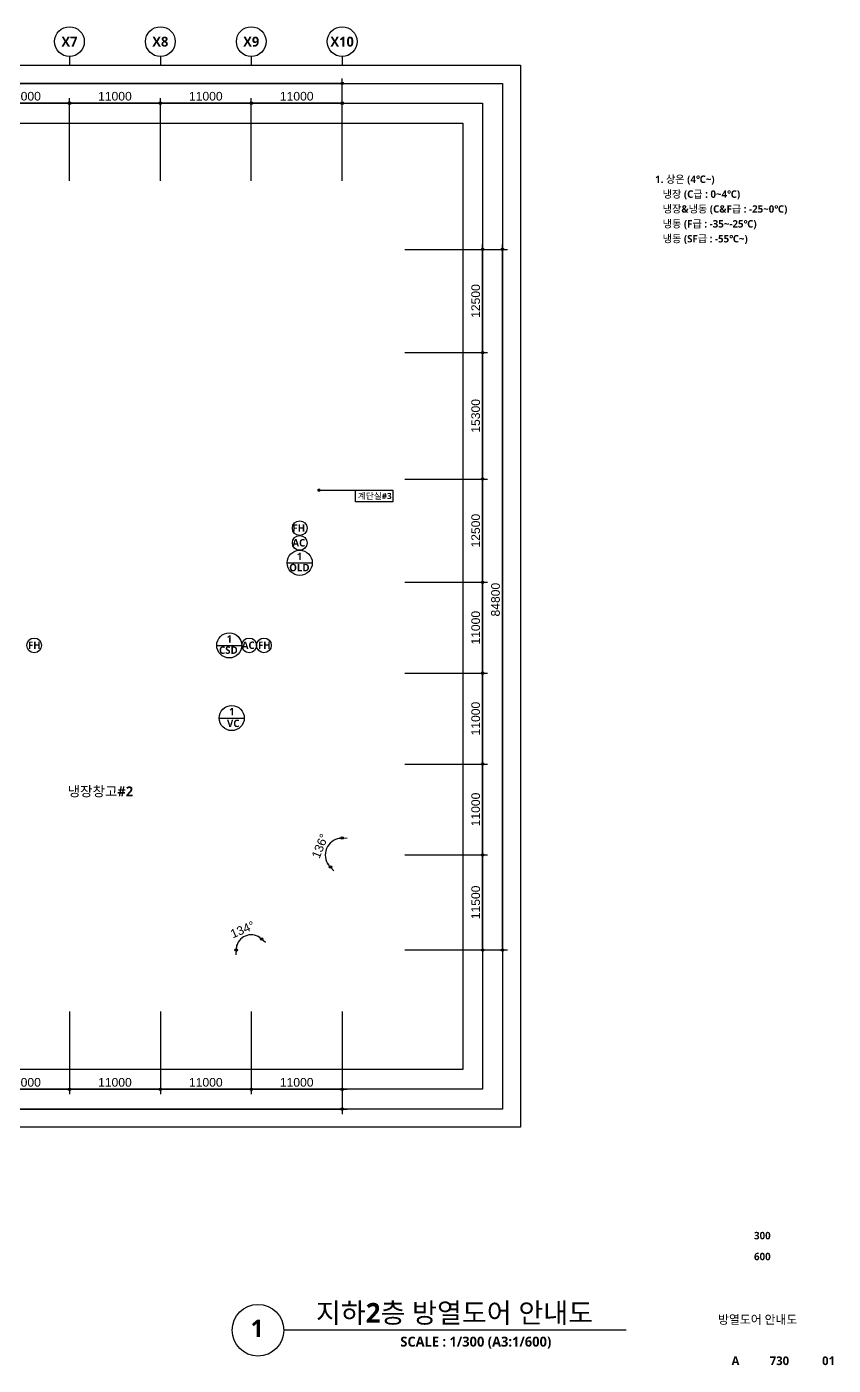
# Model space of a CAD drawing. Header units: millimetres. Extents: x 28132 to 241812, y 7641 to 169666.
# Drawn here: x 144216 to 241812, y 7641 to 169666 of the extents above; entities that cross this region are included whole.
import ezdxf
from ezdxf.enums import TextEntityAlignment as Align

# ---------------------------------------------------------------- set-up
doc = ezdxf.new("R2010")
doc.units = ezdxf.units.MM
doc.header["$LTSCALE"] = 50
doc.header["$MEASUREMENT"] = 0
doc.layers.get('0').update_dxf_attribs({"linetype": 'CONTINUOUS'})
doc.layers.get('Defpoints').update_dxf_attribs({"color": 181, "linetype": 'CONTINUOUS'})
for name, color, linetype in [('0_CSD', 6, 'CONTINUOUS'), ('0_OLD', 3, 'CONTINUOUS'), ('0_VC', 5, 'CONTINUOUS'), ('A-ANNO-TEXT2', 7, 'CONTINUOUS'), ('COL', 2, 'CONTINUOUS'), ('SYM', 8, 'CONTINUOUS'), ('X-SEC-종$0$A-ST-AXIS-BUB', 7, 'CONTINUOUS')]:
    doc.layers.add(name, color=color, linetype=linetype)
doc.layers.add('Defpoint', color=161, linetype='CONTINUOUS', plot=False)
doc.styles.add('SH_대대리576', font='')
doc.styles.get("Standard").update_dxf_attribs({"font": 'arial.ttf'})
doc.styles.get('SH_대대리576').set_extended_font_data('NanumGothic', bold=True)
doc.dimstyles.new('SHP 600', dxfattribs={"dimscale": 300, "dimtxt": 3.5, "dimasz": 1, "dimexe": 2, "dimexo": 2, "dimgap": 1, "dimtad": 1, "dimdec": 0, "dimzin": 0, "dimdsep": 46, "dimtxsty": 'Standard', "dimblk": 'DIMDOT', "dimcen": 0.09, "dimclrt": 3, "dimadec": 0, "dimazin": 1, "dimtfac": 1, "dimtdec": 0, "dimtix": 1, "dimtmove": 2, "dimatfit": 0, "dimldrblk": 'DIMDOT', "dimfxl": 1, "dimtfillclr": 3, "dimtolj": 1, "dimtzin": 0, "dimarcsym": 0})

# ---------------------------------------------------------------- blocks, each defined once
blk = doc.blocks.new('DIMDOT')
at = {"linetype": 'Continuous'}
blk.add_line((-2, 0), (2, 0), dxfattribs=at)
for radius in [0.5, 0.25]:
    blk.add_circle((0, 0), radius, dxfattribs=at)
blk = doc.blocks.new('*D252')
at = {"color": 0, "lineweight": -2}
for p, q in [((67782, 151016), (67782, 163416)), ((182082, 162816), (68082, 162816)), ((182382, 151016), (182382, 163416))]:
    blk.add_line(p, q, dxfattribs=at)
at = {"layer": 'Defpoints', "color": 0}
for p in [(67782, 162816), (67782, 150416), (182382, 150416)]:
    blk.add_point(p, dxfattribs=at)
at = {"color": 0, "linetype": 'ByBlock', "lineweight": -2, "xscale": 300, "yscale": 300, "zscale": 300, "rotation": 180}
blk.add_blockref('DIMDOT', (67782, 162816), dxfattribs=at)
at = {"color": 0, "linetype": 'ByBlock', "lineweight": -2, "xscale": 300, "yscale": 300, "zscale": 300}
blk.add_blockref('DIMDOT', (182382, 162816), dxfattribs=at)
at = {"color": 3, "insert": (125082, 163652), "char_height": 1050, "attachment_point": 5}
blk.add_mtext('\\A1;114600', dxfattribs=at)
blk = doc.blocks.new('*D258')
at = {"color": 0, "lineweight": -2}
for p, q in [((138382, 151016), (138382, 161016)), ((149082, 160416), (138682, 160416)), ((149382, 151016), (149382, 161016))]:
    blk.add_line(p, q, dxfattribs=at)
at = {"layer": 'Defpoints', "color": 0}
for p in [(138382, 160416), (138382, 150416), (149382, 150416)]:
    blk.add_point(p, dxfattribs=at)
at = {"color": 0, "linetype": 'ByBlock', "lineweight": -2, "xscale": 300, "yscale": 300, "zscale": 300, "rotation": 180}
blk.add_blockref('DIMDOT', (138382, 160416), dxfattribs=at)
at = {"color": 0, "linetype": 'ByBlock', "lineweight": -2, "xscale": 300, "yscale": 300, "zscale": 300}
blk.add_blockref('DIMDOT', (149382, 160416), dxfattribs=at)
at = {"color": 3, "insert": (143882, 161252), "char_height": 1050, "attachment_point": 5}
blk.add_mtext('\\A1;11000', dxfattribs=at)
blk = doc.blocks.new('*D259')
at = {"color": 0, "lineweight": -2}
for p, q in [((149382, 151016), (149382, 161016)), ((160082, 160416), (149682, 160416)), ((160382, 151016), (160382, 161016))]:
    blk.add_line(p, q, dxfattribs=at)
at = {"layer": 'Defpoints', "color": 0}
for p in [(149382, 160416), (149382, 150416), (160382, 150416)]:
    blk.add_point(p, dxfattribs=at)
at = {"color": 0, "linetype": 'ByBlock', "lineweight": -2, "xscale": 300, "yscale": 300, "zscale": 300, "rotation": 180}
blk.add_blockref('DIMDOT', (149382, 160416), dxfattribs=at)
at = {"color": 0, "linetype": 'ByBlock', "lineweight": -2, "xscale": 300, "yscale": 300, "zscale": 300}
blk.add_blockref('DIMDOT', (160382, 160416), dxfattribs=at)
at = {"color": 3, "insert": (154882, 161252), "char_height": 1050, "attachment_point": 5}
blk.add_mtext('\\A1;11000', dxfattribs=at)
blk = doc.blocks.new('*D260')
at = {"color": 0, "lineweight": -2}
for p, q in [((160382, 151016), (160382, 161016)), ((171082, 160416), (160682, 160416)), ((171382, 151016), (171382, 161016))]:
    blk.add_line(p, q, dxfattribs=at)
at = {"layer": 'Defpoints', "color": 0}
for p in [(160382, 160416), (160382, 150416), (171382, 150416)]:
    blk.add_point(p, dxfattribs=at)
at = {"color": 0, "linetype": 'ByBlock', "lineweight": -2, "xscale": 300, "yscale": 300, "zscale": 300, "rotation": 180}
blk.add_blockref('DIMDOT', (160382, 160416), dxfattribs=at)
at = {"color": 0, "linetype": 'ByBlock', "lineweight": -2, "xscale": 300, "yscale": 300, "zscale": 300}
blk.add_blockref('DIMDOT', (171382, 160416), dxfattribs=at)
at = {"color": 3, "insert": (165882, 161252), "char_height": 1050, "attachment_point": 5}
blk.add_mtext('\\A1;11000', dxfattribs=at)
blk = doc.blocks.new('*D261')
at = {"color": 0, "lineweight": -2}
for p, q in [((171382, 151016), (171382, 161016)), ((182082, 160416), (171682, 160416)), ((182382, 151016), (182382, 161016))]:
    blk.add_line(p, q, dxfattribs=at)
at = {"layer": 'Defpoints', "color": 0}
for p in [(171382, 160416), (171382, 150416), (182382, 150416)]:
    blk.add_point(p, dxfattribs=at)
at = {"color": 0, "linetype": 'ByBlock', "lineweight": -2, "xscale": 300, "yscale": 300, "zscale": 300, "rotation": 180}
blk.add_blockref('DIMDOT', (171382, 160416), dxfattribs=at)
at = {"color": 0, "linetype": 'ByBlock', "lineweight": -2, "xscale": 300, "yscale": 300, "zscale": 300}
blk.add_blockref('DIMDOT', (182382, 160416), dxfattribs=at)
at = {"color": 3, "insert": (176882, 161252), "char_height": 1050, "attachment_point": 5}
blk.add_mtext('\\A1;11000', dxfattribs=at)
blk = doc.blocks.new('X-SEC-종$0$A-ST-AXIS-BUB-1')
at = {"layer": 'X-SEC-종$0$A-ST-AXIS-BUB'}
blk.add_line((0, 350), (0, 0), dxfattribs=at)
blk.add_circle((0, 950), 600, dxfattribs=at)
blk = doc.blocks.new('*D274')
at = {"color": 0, "lineweight": -2}
for p, q in [((189982, 142716), (199982, 142716)), ((199382, 130516), (199382, 142416)), ((189982, 130216), (199982, 130216))]:
    blk.add_line(p, q, dxfattribs=at)
at = {"layer": 'Defpoints', "color": 0}
for p in [(189382, 142716), (199382, 142716), (189382, 130216)]:
    blk.add_point(p, dxfattribs=at)
at = {"color": 0, "linetype": 'ByBlock', "lineweight": -2, "xscale": 300, "yscale": 300, "zscale": 300}
for p, rotation in [((199382, 142716), 90), ((199382, 130216), 270)]:
    blk.add_blockref('DIMDOT', p, dxfattribs=dict(at, rotation=rotation))
at = {"color": 3, "insert": (198546, 136466), "char_height": 1050, "attachment_point": 5, "rotation": 90}
blk.add_mtext('\\A1;12500', dxfattribs=at)
blk = doc.blocks.new('*D275')
at = {"color": 0, "lineweight": -2}
for p, q in [((189982, 130216), (199982, 130216)), ((199382, 115216), (199382, 129916)), ((189982, 114916), (199982, 114916))]:
    blk.add_line(p, q, dxfattribs=at)
at = {"layer": 'Defpoints', "color": 0}
for p in [(189382, 130216), (199382, 130216), (189382, 114916)]:
    blk.add_point(p, dxfattribs=at)
at = {"color": 0, "linetype": 'ByBlock', "lineweight": -2, "xscale": 300, "yscale": 300, "zscale": 300}
for p, rotation in [((199382, 130216), 90), ((199382, 114916), 270)]:
    blk.add_blockref('DIMDOT', p, dxfattribs=dict(at, rotation=rotation))
at = {"color": 3, "insert": (198545, 122566), "char_height": 1050, "attachment_point": 5, "rotation": 90}
blk.add_mtext('\\A1;15300', dxfattribs=at)
blk = doc.blocks.new('*D276')
at = {"color": 0, "lineweight": -2}
for p, q in [((189982, 114916), (199982, 114916)), ((199382, 102716), (199382, 114616)), ((189982, 102416), (199982, 102416))]:
    blk.add_line(p, q, dxfattribs=at)
at = {"layer": 'Defpoints', "color": 0}
for p in [(189382, 114916), (199382, 114916), (189382, 102416)]:
    blk.add_point(p, dxfattribs=at)
at = {"color": 0, "linetype": 'ByBlock', "lineweight": -2, "xscale": 300, "yscale": 300, "zscale": 300}
for p, rotation in [((199382, 114916), 90), ((199382, 102416), 270)]:
    blk.add_blockref('DIMDOT', p, dxfattribs=dict(at, rotation=rotation))
at = {"color": 3, "insert": (198546, 108666), "char_height": 1050, "attachment_point": 5, "rotation": 90}
blk.add_mtext('\\A1;12500', dxfattribs=at)
blk = doc.blocks.new('*D277')
at = {"color": 0, "lineweight": -2}
for p, q in [((189982, 102416), (199982, 102416)), ((199382, 91716), (199382, 102116)), ((189982, 91416), (199982, 91416))]:
    blk.add_line(p, q, dxfattribs=at)
at = {"layer": 'Defpoints', "color": 0}
for p in [(189382, 102416), (199382, 102416), (189382, 91416)]:
    blk.add_point(p, dxfattribs=at)
at = {"color": 0, "linetype": 'ByBlock', "lineweight": -2, "xscale": 300, "yscale": 300, "zscale": 300}
for p, rotation in [((199382, 102416), 90), ((199382, 91416), 270)]:
    blk.add_blockref('DIMDOT', p, dxfattribs=dict(at, rotation=rotation))
at = {"color": 3, "insert": (198546, 96916), "char_height": 1050, "attachment_point": 5, "rotation": 90}
blk.add_mtext('\\A1;11000', dxfattribs=at)
blk = doc.blocks.new('*D278')
at = {"color": 0, "lineweight": -2}
for p, q in [((189982, 91416), (199982, 91416)), ((199382, 80716), (199382, 91116)), ((189982, 80416), (199982, 80416))]:
    blk.add_line(p, q, dxfattribs=at)
at = {"layer": 'Defpoints', "color": 0}
for p in [(189382, 91416), (199382, 91416), (189382, 80416)]:
    blk.add_point(p, dxfattribs=at)
at = {"color": 0, "linetype": 'ByBlock', "lineweight": -2, "xscale": 300, "yscale": 300, "zscale": 300}
for p, rotation in [((199382, 91416), 90), ((199382, 80416), 270)]:
    blk.add_blockref('DIMDOT', p, dxfattribs=dict(at, rotation=rotation))
at = {"color": 3, "insert": (198546, 85916), "char_height": 1050, "attachment_point": 5, "rotation": 90}
blk.add_mtext('\\A1;11000', dxfattribs=at)
blk = doc.blocks.new('*D279')
at = {"color": 0, "lineweight": -2}
for p, q in [((189982, 80416), (199982, 80416)), ((199382, 69716), (199382, 80116)), ((189982, 69416), (199982, 69416))]:
    blk.add_line(p, q, dxfattribs=at)
at = {"layer": 'Defpoints', "color": 0}
for p in [(189382, 80416), (199382, 80416), (189382, 69416)]:
    blk.add_point(p, dxfattribs=at)
at = {"color": 0, "linetype": 'ByBlock', "lineweight": -2, "xscale": 300, "yscale": 300, "zscale": 300}
for p, rotation in [((199382, 80416), 90), ((199382, 69416), 270)]:
    blk.add_blockref('DIMDOT', p, dxfattribs=dict(at, rotation=rotation))
at = {"color": 3, "insert": (198546, 74916), "char_height": 1050, "attachment_point": 5, "rotation": 90}
blk.add_mtext('\\A1;11000', dxfattribs=at)
blk = doc.blocks.new('*D280')
at = {"color": 0, "lineweight": -2}
for p, q in [((189982, 69416), (199982, 69416)), ((199382, 58216), (199382, 69116)), ((189982, 57916), (199982, 57916))]:
    blk.add_line(p, q, dxfattribs=at)
at = {"layer": 'Defpoints', "color": 0}
for p in [(189382, 69416), (199382, 69416), (189382, 57916)]:
    blk.add_point(p, dxfattribs=at)
at = {"color": 0, "linetype": 'ByBlock', "lineweight": -2, "xscale": 300, "yscale": 300, "zscale": 300}
for p, rotation in [((199382, 69416), 90), ((199382, 57916), 270)]:
    blk.add_blockref('DIMDOT', p, dxfattribs=dict(at, rotation=rotation))
at = {"color": 3, "insert": (198546, 63666), "char_height": 1050, "attachment_point": 5, "rotation": 90}
blk.add_mtext('\\A1;11500', dxfattribs=at)
blk = doc.blocks.new('*D281')
at = {"color": 0, "lineweight": -2}
for p, q in [((189982, 142716), (202382, 142716)), ((201782, 58216), (201782, 142416)), ((189982, 57916), (202382, 57916))]:
    blk.add_line(p, q, dxfattribs=at)
at = {"layer": 'Defpoints', "color": 0}
for p in [(189382, 142716), (201782, 142716), (189382, 57916)]:
    blk.add_point(p, dxfattribs=at)
at = {"color": 0, "linetype": 'ByBlock', "lineweight": -2, "xscale": 300, "yscale": 300, "zscale": 300}
for p, rotation in [((201782, 142716), 90), ((201782, 57916), 270)]:
    blk.add_blockref('DIMDOT', p, dxfattribs=dict(at, rotation=rotation))
at = {"color": 3, "insert": (200946, 100316), "char_height": 1050, "attachment_point": 5, "rotation": 90}
blk.add_mtext('\\A1;84800', dxfattribs=at)
blk = doc.blocks.new('*D293')
at = {"color": 0, "lineweight": -2}
for p, q in [((138382, 50445), (138382, 40445)), ((149382, 50445), (149382, 40445)), ((138682, 41045), (149082, 41045))]:
    blk.add_line(p, q, dxfattribs=at)
at = {"layer": 'Defpoints', "color": 0}
for p in [(138382, 51045), (149382, 51045), (149382, 41045)]:
    blk.add_point(p, dxfattribs=at)
at = {"color": 0, "linetype": 'ByBlock', "lineweight": -2, "xscale": 300, "yscale": 300, "zscale": 300, "rotation": 180}
blk.add_blockref('DIMDOT', (138382, 41045), dxfattribs=at)
at = {"color": 0, "linetype": 'ByBlock', "lineweight": -2, "xscale": 300, "yscale": 300, "zscale": 300}
blk.add_blockref('DIMDOT', (149382, 41045), dxfattribs=at)
at = {"color": 3, "insert": (143882, 41881), "char_height": 1050, "attachment_point": 5}
blk.add_mtext('\\A1;11000', dxfattribs=at)
blk = doc.blocks.new('*D294')
at = {"color": 0, "lineweight": -2}
for p, q in [((149382, 50445), (149382, 40445)), ((160382, 50445), (160382, 40445)), ((149682, 41045), (160082, 41045))]:
    blk.add_line(p, q, dxfattribs=at)
at = {"layer": 'Defpoints', "color": 0}
for p in [(149382, 51045), (160382, 51045), (160382, 41045)]:
    blk.add_point(p, dxfattribs=at)
at = {"color": 0, "linetype": 'ByBlock', "lineweight": -2, "xscale": 300, "yscale": 300, "zscale": 300, "rotation": 180}
blk.add_blockref('DIMDOT', (149382, 41045), dxfattribs=at)
at = {"color": 0, "linetype": 'ByBlock', "lineweight": -2, "xscale": 300, "yscale": 300, "zscale": 300}
blk.add_blockref('DIMDOT', (160382, 41045), dxfattribs=at)
at = {"color": 3, "insert": (154882, 41881), "char_height": 1050, "attachment_point": 5}
blk.add_mtext('\\A1;11000', dxfattribs=at)
blk = doc.blocks.new('*D295')
at = {"color": 0, "lineweight": -2}
for p, q in [((160382, 50445), (160382, 40445)), ((171382, 50445), (171382, 40445)), ((160682, 41045), (171082, 41045))]:
    blk.add_line(p, q, dxfattribs=at)
at = {"layer": 'Defpoints', "color": 0}
for p in [(160382, 51045), (171382, 51045), (171382, 41045)]:
    blk.add_point(p, dxfattribs=at)
at = {"color": 0, "linetype": 'ByBlock', "lineweight": -2, "xscale": 300, "yscale": 300, "zscale": 300, "rotation": 180}
blk.add_blockref('DIMDOT', (160382, 41045), dxfattribs=at)
at = {"color": 0, "linetype": 'ByBlock', "lineweight": -2, "xscale": 300, "yscale": 300, "zscale": 300}
blk.add_blockref('DIMDOT', (171382, 41045), dxfattribs=at)
at = {"color": 3, "insert": (165882, 41881), "char_height": 1050, "attachment_point": 5}
blk.add_mtext('\\A1;11000', dxfattribs=at)
blk = doc.blocks.new('*D296')
at = {"color": 0, "lineweight": -2}
for p, q in [((171382, 50445), (171382, 40445)), ((182382, 50445), (182382, 40445)), ((171682, 41045), (182082, 41045))]:
    blk.add_line(p, q, dxfattribs=at)
at = {"layer": 'Defpoints', "color": 0}
for p in [(171382, 51045), (182382, 51045), (182382, 41045)]:
    blk.add_point(p, dxfattribs=at)
at = {"color": 0, "linetype": 'ByBlock', "lineweight": -2, "xscale": 300, "yscale": 300, "zscale": 300, "rotation": 180}
blk.add_blockref('DIMDOT', (171382, 41045), dxfattribs=at)
at = {"color": 0, "linetype": 'ByBlock', "lineweight": -2, "xscale": 300, "yscale": 300, "zscale": 300}
blk.add_blockref('DIMDOT', (182382, 41045), dxfattribs=at)
at = {"color": 3, "insert": (176882, 41881), "char_height": 1050, "attachment_point": 5}
blk.add_mtext('\\A1;11000', dxfattribs=at)
blk = doc.blocks.new('*D297')
at = {"color": 0, "lineweight": -2}
blk.add_arc((171382, 57916), 1829, 55.67995, 170.59308, dxfattribs=at)
at = {"layer": 'Defpoints', "color": 0}
for p in [(182382, 69416), (171355, 59745), (160382, 57916), (171382, 57916), (171382, 57916)]:
    blk.add_point(p, dxfattribs=at)
at = {"color": 0, "linetype": 'ByBlock', "lineweight": -2, "xscale": 300, "yscale": 300, "zscale": 300}
for p, rotation in [((169553, 57916), 265.2965424328979), ((172646, 59238), 320.97648758712)]:
    blk.add_blockref('DIMDOT', p, dxfattribs=dict(at, rotation=rotation))
at = {"color": 3, "insert": (170332, 60374), "char_height": 1050, "attachment_point": 5, "rotation": 23.13652}
blk.add_mtext('\\A1;134%%d', dxfattribs=at)
blk = doc.blocks.new('*D298')
at = {"color": 0, "lineweight": -2}
blk.add_arc((182382, 69416), 2037, 98.44788, 217.82515, dxfattribs=at)
at = {"layer": 'Defpoints', "color": 0}
for p in [(182382, 91716), (180931, 70846), (182382, 69416), (182382, 69416), (171382, 57916)]:
    blk.add_point(p, dxfattribs=at)
at = {"color": 0, "linetype": 'ByBlock', "lineweight": -2, "xscale": 300, "yscale": 300, "zscale": 300}
for p, rotation in [((182382, 71453), 4.223939572344124), ((180974, 67945), 312.0490904476738)]:
    blk.add_blockref('DIMDOT', p, dxfattribs=dict(at, rotation=rotation))
at = {"color": 3, "insert": (179709, 70489), "char_height": 1050, "attachment_point": 5, "rotation": 68.13652}
blk.add_mtext('\\A1;136%%d', dxfattribs=at)
blk = doc.blocks.new('*D299')
at = {"color": 0, "lineweight": -2}
for p, q in [((67782, 50445), (67782, 38045)), ((182382, 50445), (182382, 38045)), ((68082, 38645), (182082, 38645))]:
    blk.add_line(p, q, dxfattribs=at)
at = {"layer": 'Defpoints', "color": 0}
for p in [(67782, 51045), (182382, 51045), (182382, 38645)]:
    blk.add_point(p, dxfattribs=at)
at = {"color": 0, "linetype": 'ByBlock', "lineweight": -2, "xscale": 300, "yscale": 300, "zscale": 300, "rotation": 180}
blk.add_blockref('DIMDOT', (67782, 38645), dxfattribs=at)
at = {"color": 0, "linetype": 'ByBlock', "lineweight": -2, "xscale": 300, "yscale": 300, "zscale": 300}
blk.add_blockref('DIMDOT', (182382, 38645), dxfattribs=at)
at = {"color": 3, "insert": (125082, 39481), "char_height": 1050, "attachment_point": 5}
blk.add_mtext('\\A1;114600', dxfattribs=at)

msp = doc.modelspace()

# ---------------------------------------------------------------- linework, layer by layer
at = {"color": 1}
for centre in [(177250.8, 108973.8), (145108.4, 94782.5, 103000), (172916, 94782.5, 103000)]:
    msp.add_circle(centre, 892.1, dxfattribs=at)
for centre in [(177250.8, 107189.6), (171131.9, 94782.5, 103000)]:
    msp.add_circle(centre, 892.1)
at = {"layer": '0_CSD'}
msp.add_line((167198.5, 94782.5, 103000), (170239.8, 94782.5, 103000), dxfattribs=at)
msp.add_circle((168719.1, 94782.5, 103000), 1520.7, dxfattribs=at)
at = {"layer": '0_OLD'}
msp.add_line((175730.1, 104776.9), (178771.4, 104776.9), dxfattribs=at)
msp.add_circle((177250.8, 104776.9), 1520.7, dxfattribs=at)
at = {"layer": '0_VC'}
msp.add_line((167494.9, 85987, 103000), (170536.3, 85987, 103000), dxfattribs=at)
msp.add_circle((169015.6, 85987, 103000), 1520.7, dxfattribs=at)
at = {"layer": 'COL'}
msp.add_line((216757.1, 11877.9), (175318.4, 11877.9), dxfattribs=at)
msp.add_circle((172194.7, 11877.9), 3123.7, dxfattribs=at)
at = {"layer": 'Defpoint'}
for points in [[(203981.8, 36444.9), (32781.8, 36444.9), (32781.8, 165016.3), (203981.8, 165016.3)], [(201781.8, 38644.9), (34981.8, 38644.9), (34981.8, 162816.3), (201781.8, 162816.3)], [(199381.8, 41044.9), (37381.8, 41044.9), (37381.8, 160416.3), (199381.8, 160416.3)], [(196981.8, 43444.9), (39781.8, 43444.9), (39781.8, 158016.3), (196981.8, 158016.3)]]:
    msp.add_lwpolyline(points, close=True, dxfattribs=at)
at = {"layer": 'SYM', "const_width": 200}
msp.add_lwpolyline([(179476.8, 113570.3, 1), (179676.8, 113570.3, 1)], format="xyb", close=True, dxfattribs=at)
at = {"layer": 'SYM'}
msp.add_lwpolyline([(179576.8, 113570.3), (183992.8, 113570.3)], dxfattribs=at)
msp.add_lwpolyline([(183992.8, 113570.3), (188502.8, 113570.3), (188502.8, 112140.3), (183992.8, 112140.3)], close=True, dxfattribs=at)

# ---------------------------------------------------------------- block references
at = {"layer": 'X-SEC-종$0$A-ST-AXIS-BUB', "xscale": 3, "yscale": 3, "zscale": 3}
for p in [(149381.8, 165016.3), (160381.8, 165016.3), (171381.8, 165016.3), (182381.8, 165016.3)]:
    msp.add_blockref('X-SEC-종$0$A-ST-AXIS-BUB-1', p, dxfattribs=at)

# ---------------------------------------------------------------- texts
at = {"color": 1, "style": 'SH_대대리576'}
for p in [(176356.5, 108538.2), (144360.9, 94347, 103000), (172195.1, 94347, 103000)]:
    msp.add_text('FH', height=900, dxfattribs=at).set_placement(p)
at = {"style": 'SH_대대리576'}
for p in [(176356.5, 106754.1), (170237.6, 94347, 103000)]:
    msp.add_text('AC', height=900, dxfattribs=at).set_placement(p)
at = {"layer": '0_CSD', "style": 'SH_대대리576'}
for s, p in [('1', (168401.9, 95115.9, 103000)), ('CSD', (167485.2, 93756, 103000))]:
    msp.add_text(s, height=900, dxfattribs=at).set_placement(p)
at = {"layer": '0_OLD', "style": 'SH_대대리576'}
for s, p in [('1', (176893.6, 105110.4)), ('OLD', (175976.9, 103750.4))]:
    msp.add_text(s, height=900, dxfattribs=at).set_placement(p)
at = {"layer": '0_VC', "style": 'SH_대대리576'}
for s, p in [('1', (168698.4, 86320.5, 103000)), ('VC', (168447.3, 84891.5, 103000))]:
    msp.add_text(s, height=900, dxfattribs=at).set_placement(p)
at = {"layer": 'A-ANNO-TEXT2', "style": 'SH_대대리576'}
for s, height, p in [('1. 상온 (4℃~)', 900, (220260.5, 150759.9)), ('   냉장 (C급 : 0~4℃)', 900, (220260.5, 148959.9)), ('   냉장&냉동 (C&F급 : -25~0℃)', 900, (220260.5, 147159.9)), ('   냉동 (F급 : -35~-25℃)', 900, (220260.5, 145359.9)), ('   냉동 (SF급 : -55℃~)', 900, (220260.5, 143559.9)), ('계단실#3', 750, (184281.6, 112490.1)), ('냉장창고#2', 1200, (149164.7, 76509.9)), ('지하2층 방열도어 안내도', 2400, (179216.6, 12776.9)), ('1', 2100, (171309.2, 11061)), ('SCALE : 1/300 (A3:1/600)', 1200, (189419.1, 9896.4))]:
    msp.add_text(s, height=height, dxfattribs=at).set_placement(p)
for s, height, p in [('300', 900, (233235.5, 23333.4)), ('600', 900, (233235.5, 20800.2)), ('방열도어 안내도', 1050, (232670.3, 13191.8)), ('A', 1050, (229987.6, 8181.3)), ('730', 1050, (235300.8, 8181.3)), ('01', 1050, (241247.3, 8181.3))]:
    msp.add_text(s, height=height, dxfattribs=at).set_placement(p, align=Align.MIDDLE)
at = {"layer": 'X-SEC-종$0$A-ST-AXIS-BUB', "style": 'SH_대대리576'}
for s, p in [('X7', (149381.8, 167866.3)), ('X8', (160381.8, 167866.3)), ('X9', (171381.8, 167866.3)), ('X10', (182381.8, 167866.3))]:
    msp.add_text(s, height=1200, dxfattribs=at).set_placement(p, align=Align.MIDDLE_CENTER)

# ---------------------------------------------------------------- dimensions: what is measured, and where the dimension line sits
for base, p1, p2, picture, middle in [((67781.8, 162816.3), (182381.8, 150416.3), (67781.8, 150416.3), '*D252', (125081.8, 163652.4)), ((138381.8, 160416.3), (149381.8, 150416.3), (138381.8, 150416.3), '*D258', (143881.8, 161252.4)), ((149381.8, 160416.3), (160381.8, 150416.3), (149381.8, 150416.3), '*D259', (154881.8, 161252.4)), ((160381.8, 160416.3), (171381.8, 150416.3), (160381.8, 150416.3), '*D260', (165881.8, 161252.4)), ((171381.8, 160416.3), (182381.8, 150416.3), (171381.8, 150416.3), '*D261', (176881.8, 161252.4))]:
    dim = msp.add_linear_dim(base=base, p1=p1, p2=p2, dimstyle='SHP 600')
    dim.commit()
    dim.dimension.update_dxf_attribs({"geometry": picture, "text_midpoint": middle})
for base, p1, p2, angle, picture, middle in [((199381.8, 142716.3), (189381.8, 130216.3), (189381.8, 142716.3), 270, '*D274', (198545.7, 136466.3)), ((201781.8, 142716.3), (189381.8, 57916.3), (189381.8, 142716.3), 270, '*D281', (200945.7, 100316.3)), ((199381.8, 130216.3), (189381.8, 114916.3), (189381.8, 130216.3), 270, '*D275', (198545.4, 122566.3)), ((199381.8, 114916.3), (189381.8, 102416.3), (189381.8, 114916.3), 270, '*D276', (198545.7, 108666.3)), ((199381.8, 102416.3), (189381.8, 91416.3), (189381.8, 102416.3), 270, '*D277', (198545.7, 96916.3)), ((199381.8, 91416.3), (189381.8, 80416.3), (189381.8, 91416.3), 270, '*D278', (198545.7, 85916.3)), ((199381.8, 80416.3), (189381.8, 69416.3), (189381.8, 80416.3), 270, '*D279', (198545.7, 74916.3)), ((199381.8, 69416.3), (189381.8, 57916.3), (189381.8, 69416.3), 270, '*D280', (198545.7, 63666.3)), ((182381.8, 38644.9), (67781.8, 51044.9), (182381.8, 51044.9), 180, '*D299', (125081.8, 39481)), ((149381.8, 41044.9), (138381.8, 51044.9), (149381.8, 51044.9), 180, '*D293', (143881.8, 41881)), ((160381.8, 41044.9), (149381.8, 51044.9), (160381.8, 51044.9), 180, '*D294', (154881.8, 41881)), ((171381.8, 41044.9), (160381.8, 51044.9), (171381.8, 51044.9), 180, '*D295', (165881.8, 41881)), ((182381.8, 41044.9), (171381.8, 51044.9), (182381.8, 51044.9), 180, '*D296', (176881.8, 41881))]:
    dim = msp.add_linear_dim(base=base, p1=p1, p2=p2, angle=angle, dimstyle='SHP 600')
    dim.commit()
    dim.dimension.update_dxf_attribs({"geometry": picture, "text_midpoint": middle})
for base, line1, line2, picture, middle in [((180931.2, 70845.7), ((182381.8, 69416.3), (182381.8, 91716.3)), ((171381.8, 57916.3, 103000), (182381.8, 69416.3)), '*D298', (179709.2, 70488.8)), ((171354.7, 59745.4), ((171381.8, 57916.3), (182381.8, 69416.3)), ((160381.8, 57916.3, 103000), (171381.8, 57916.3)), '*D297', (170331.7, 60374))]:
    dim = msp.add_angular_dim_2l(base=base, line1=line1, line2=line2, dimstyle='SHP 600')
    dim.commit()
    dim.dimension.update_dxf_attribs({"geometry": picture, "text_midpoint": middle})

doc.saveas('drawing.dxf')
